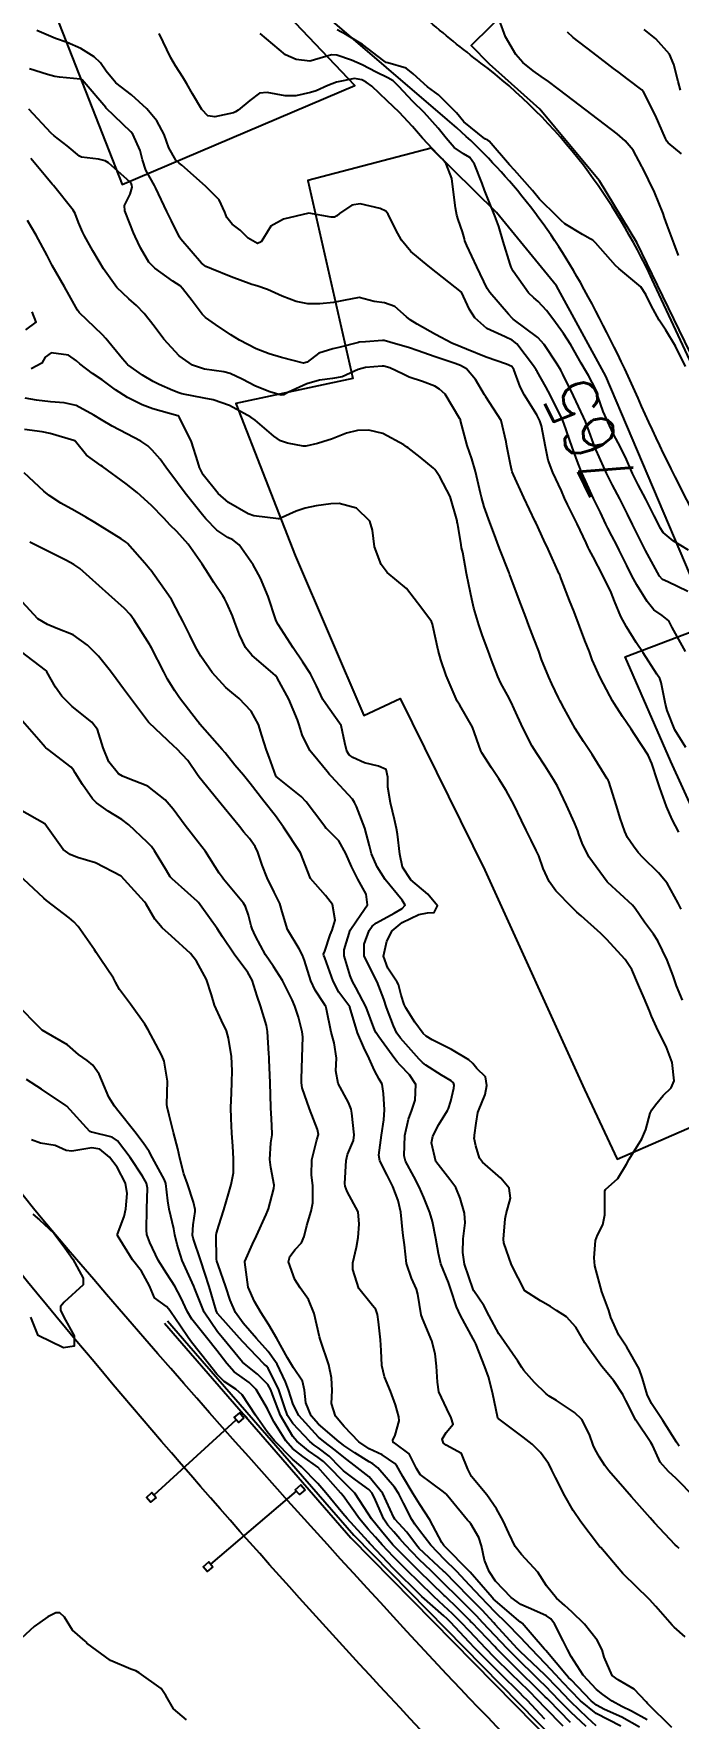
# Model space of a CAD drawing. Header units: metres. Extents: x 318500 to 325275, y 7408834 to 7428799.
# Drawn here: x 320041.3 to 320091.6, y 7410912.3 to 7411044.1 of the extents above; entities that cross this region are included whole.
import ezdxf
from ezdxf.enums import TextEntityAlignment as Align

# ---------------------------------------------------------------- set-up
doc = ezdxf.new("R2010")
doc.units = ezdxf.units.M
doc.header["$MEASUREMENT"] = 0
for name, color, linetype in [('Canaleta de Drenagem', 151, 'Continuous'), ('Cotas', 45, 'Continuous'), ('Curvas de Nivel 1m', 11, 'Continuous'), ('Curvas de Nivel 5m', 15, 'Continuous'), ('Edificações', 30, 'Continuous'), ('Linha Férrea', 20, 'Continuous'), ('Pórticos', 45, 'Continuous'), ('Vias Primárias', 230, 'Continuous')]:
    doc.layers.add(name, color=color, linetype=linetype)
doc.styles.add('Style-STANDARD', font='STANDARD.shx')

msp = doc.modelspace()

# ---------------------------------------------------------------- linework, layer by layer
at = {"layer": 'Canaleta de Drenagem'}
for points in [[(320051.47, 7410943.23), (320053.17, 7410941.29), (320066.05, 7410926.46), (320080.41, 7410911.83), (320090.7, 7410901.69), (320109.07, 7410883.1), (320132.55, 7410859.15), (320142.21, 7410849.75, 0.059614), (320145.67, 7410847.11, -0.096877), (320147.92, 7410845.11), (320151.58, 7410841.14), (320162.32, 7410829.13), (320165.49, 7410825.81, 0.130609), (320166.72, 7410825.05, -0.093398), (320172.77, 7410821.93), (320174.04, 7410820.96), (320182.06, 7410815.14), (320187.49, 7410809.56), (320195.08, 7410801.38), (320198.4, 7410797.59, 0.385824), (320200.53, 7410797.34), (320216.39, 7410810.51)], [(320051.7, 7410943.42), (320053.39, 7410941.49), (320066.27, 7410926.66), (320080.62, 7410912.05), (320090.91, 7410901.91), (320109.28, 7410883.31), (320132.76, 7410859.36), (320142.42, 7410849.97, 0.059614), (320145.82, 7410847.36, -0.096433), (320148.15, 7410845.3), (320151.8, 7410841.34), (320162.54, 7410829.33), (320165.7, 7410826.01, 0.130609), (320166.81, 7410825.34, -0.093382), (320172.95, 7410822.17), (320174.22, 7410821.2), (320182.26, 7410815.36), (320187.71, 7410809.77), (320195.3, 7410801.58), (320198.63, 7410797.78, 0.383565), (320200.34, 7410797.58), (320216.2, 7410810.74)]]:
    msp.add_lwpolyline(points, format="xyb", dxfattribs=at)
at = {"layer": 'Curvas de Nivel 1m', "flags": 128}
for points, elevation in [([(320091.65, 7411026.72), (320091.31, 7411027.64), (320091.16, 7411028.05), (320090.76, 7411029.1), (320090.56, 7411029.65), (320090.44, 7411029.99), (320089.77, 7411031.66), (320088.83, 7411033.6), (320088.8, 7411033.64), (320088.79, 7411033.67), (320088.11, 7411034.95), (320087.49, 7411035.69), (320086.86, 7411036.22), (320084.88, 7411037.73), (320082.9, 7411039.26), (320082.24, 7411039.76), (320081.48, 7411040.33), (320080.92, 7411040.72), (320080.29, 7411041.15), (320079.49, 7411041.8), (320078.94, 7411042.44), (320078.13, 7411043.82), (320077.64, 7411045.16)], 768), ([(320092.19, 7410995.75), (320091.14, 7410997.63), (320090.88, 7410998.16), (320090.36, 7410998.57), (320089.73, 7410999.01), (320089.21, 7410999.66), (320088.39, 7411000.97), (320088.01, 7411001.68), (320087.61, 7411002.49), (320087.01, 7411003.69), (320086.82, 7411004.08), (320086.44, 7411004.79), (320086.13, 7411005.39), (320085.98, 7411005.71), (320085.55, 7411006.63), (320085.01, 7411007.72), (320084.5, 7411008.8), (320084.09, 7411009.73), (320083.8, 7411010.45), (320083.33, 7411011.74), (320082.69, 7411013.61), (320082.64, 7411013.75), (320082.56, 7411013.93), (320081.65, 7411015.76), (320081.29, 7411016.46), (320080.61, 7411017.65), (320080.56, 7411017.73), (320080.53, 7411017.78), (320080.31, 7411018.09), (320079, 7411019.8), (320078.64, 7411020.1), (320078.1, 7411020.36), (320076.66, 7411021.02), (320075.73, 7411021.84), (320075.32, 7411022.5), (320074.69, 7411023.86), (320072.71, 7411025.42), (320072.08, 7411025.9), (320070.74, 7411027.04), (320070.01, 7411027.92), (320069.55, 7411028.72), (320068.96, 7411029.94), (320068.77, 7411030.19), (320068.33, 7411030.39), (320066.78, 7411030.77), (320066.12, 7411030.64), (320065.16, 7411029.99), (320064.94, 7411029.81), (320064.77, 7411029.72), (320064.49, 7411029.72), (320062.77, 7411030.02), (320060.77, 7411029.56), (320059.8, 7411029.02), (320059.21, 7411028.07), (320059.02, 7411027.79), (320058.74, 7411027.66), (320058.01, 7411028.08), (320057.38, 7411028.71), (320056.76, 7411029.16), (320056.35, 7411029.69), (320056.18, 7411030.11), (320055.74, 7411031.07), (320054.8, 7411032.02), (320054.67, 7411032.13), (320052.82, 7411033.77), (320052.62, 7411033.94), (320052.37, 7411034.16), (320051.81, 7411035.13), (320051.44, 7411036.17), (320050.87, 7411037.24), (320050.1, 7411038.19), (320048.9, 7411039.28), (320047.67, 7411040.22), (320046.92, 7411041.12), (320046.47, 7411041.78), (320045.98, 7411042.24), (320044.94, 7411042.89), (320043.86, 7411043.36), (320042.95, 7411043.69), (320041.51, 7411044.3)], 764), ([(320092.43, 7411003.67), (320091.22, 7411004.42), (320090.44, 7411005.07), (320090.22, 7411005.42), (320090.1, 7411005.65), (320089.75, 7411006.37), (320089.1, 7411007.66), (320088.5, 7411008.79), (320088.06, 7411009.68), (320087.59, 7411010.76), (320087.13, 7411011.69), (320086.55, 7411012.79), (320086.13, 7411013.71), (320085.77, 7411014.51), (320085.34, 7411015.72), (320085.15, 7411016.28), (320084.61, 7411017.34), (320084.38, 7411017.73), (320084.05, 7411018.31), (320083.22, 7411019.74), (320082.65, 7411020.61), (320081.82, 7411021.76), (320081.33, 7411022.42), (320080.68, 7411023.12), (320080.33, 7411023.42), (320079.93, 7411023.79), (320078.72, 7411025.48), (320078.57, 7411025.81), (320078.5, 7411026.04), (320077.95, 7411027.82), (320077.6, 7411028.98), (320077.3, 7411029.82), (320076.79, 7411031.04), (320076.49, 7411031.83), (320076.3, 7411032.34), (320075.71, 7411033.85), (320075.35, 7411034.37), (320074.84, 7411034.66), (320074.12, 7411035.15), (320073.49, 7411035.88), (320072.86, 7411036.68), (320071.77, 7411037.9), (320070.89, 7411038.76), (320069.78, 7411039.93), (320069.36, 7411040.38), (320068.92, 7411040.62), (320068.02, 7411041.05), (320066.93, 7411041.62), (320066.08, 7411041.98), (320064.94, 7411042.38), (320064.52, 7411042.41), (320063.19, 7411042.02), (320062.93, 7411041.93), (320062.83, 7411041.92), (320061.78, 7411042.04), (320060.94, 7411042.4), (320058.96, 7411044.07)], 766), ([(320092.19, 7411018.05), (320091.41, 7411019.64), (320090.66, 7411020.89), (320090.13, 7411021.66), (320089.52, 7411022.82), (320089.1, 7411023.67), (320088.7, 7411024.27), (320086.99, 7411025.7), (320086.72, 7411025.93), (320085.16, 7411027.72), (320084.94, 7411027.91), (320084.75, 7411028.03), (320084.14, 7411028.35), (320082.76, 7411029.2), (320082.47, 7411029.46), (320082.16, 7411029.76), (320080.79, 7411031.11), (320080.23, 7411031.79), (320078.82, 7411033.38), (320078.43, 7411033.81), (320076.85, 7411035.67), (320076.75, 7411035.73), (320076.52, 7411035.84), (320074.87, 7411037.18), (320074.29, 7411037.87), (320072.9, 7411039.28), (320072.02, 7411039.9), (320070.92, 7411040.92), (320070.37, 7411041.36), (320068.93, 7411041.78), (320068.81, 7411041.82), (320068.62, 7411041.94), (320066.95, 7411043.21), (320065.7, 7411043.98), (320064.97, 7411044.37)], 767), ([(320091.87, 7411034.67), (320090.85, 7411035.52), (320090.74, 7411035.65), (320090.63, 7411035.87), (320089.85, 7411037.66), (320088.91, 7411039.51), (320088.77, 7411039.67), (320087.7, 7411040.47), (320086.92, 7411041.07), (320086.57, 7411041.34), (320086.09, 7411041.71), (320084.94, 7411042.59), (320083.42, 7411043.75), (320082.97, 7411044.18)], 769), ([(320092.22, 7410988.26), (320091.37, 7410989.63), (320090.75, 7410991.15), (320090.63, 7410991.64), (320090.29, 7410993.32), (320090.22, 7410993.57), (320090.18, 7410993.64), (320089.95, 7410993.99), (320088.89, 7410995.66), (320088.33, 7410996.46), (320087.58, 7410997.68), (320087.15, 7410998.48), (320086.65, 7410999.7), (320086.38, 7411000.36), (320085.73, 7411001.71), (320084.99, 7411003.15), (320084.67, 7411003.73), (320084.59, 7411003.89), (320084.44, 7411004.25), (320083.73, 7411005.74), (320082.98, 7411007.24), (320082.73, 7411007.75), (320082.49, 7411008.31), (320081.83, 7411009.76), (320081.47, 7411010.71), (320081.24, 7411011.77), (320080.94, 7411013.39), (320080.82, 7411013.78), (320080.57, 7411014.26), (320079.6, 7411015.79), (320079.26, 7411016.46), (320078.78, 7411017.81), (320078.61, 7411018.03), (320078.21, 7411018.22), (320076.62, 7411018.77), (320075.08, 7411019.4), (320074.64, 7411019.58), (320073.93, 7411019.87), (320072.65, 7411020.54), (320071.22, 7411021.35), (320070.67, 7411021.69), (320070.38, 7411021.91), (320069.48, 7411022.73), (320068.68, 7411023.02), (320067.86, 7411023.13), (320066.68, 7411023.43), (320065.46, 7411023.21), (320064.68, 7411023.03), (320063.62, 7411022.94), (320062.68, 7411022.95), (320061.78, 7411023.13), (320060.68, 7411023.55), (320059.54, 7411024.06), (320058.69, 7411024.35), (320058.31, 7411024.46), (320056.7, 7411025.06), (320055.15, 7411025.68), (320054.72, 7411025.87), (320054.38, 7411026.13), (320052.75, 7411028), (320052.64, 7411028.15), (320052.03, 7411029.42), (320051.67, 7411030.17), (320050.8, 7411031.98), (320050.69, 7411032.18), (320050.03, 7411033.4), (320049.76, 7411034.2), (320049.57, 7411034.94), (320048.99, 7411036.21), (320048.85, 7411036.38), (320046.93, 7411038.23), (320046.88, 7411038.29), (320045.21, 7411040.26), (320045.07, 7411040.42), (320044.91, 7411040.5), (320043.28, 7411040.65), (320042.91, 7411040.71), (320042.33, 7411040.88), (320040.92, 7411041.31)], 763), ([(320091.68, 7410981.62), (320091.16, 7410982.61), (320090.71, 7410983.63), (320090.18, 7410985.09), (320090, 7410985.64), (320089.56, 7410987.01), (320089.27, 7410987.65), (320088.23, 7410989.25), (320087.94, 7410989.67), (320087.27, 7410990.67), (320086.62, 7410991.69), (320086.49, 7410991.91), (320086.28, 7410992.28), (320085.52, 7410993.71), (320084.91, 7410995.11), (320084.68, 7410995.72), (320084.33, 7410996.62), (320083.91, 7410997.73), (320083.48, 7410998.85), (320083.13, 7410999.74), (320082.4, 7411001.65), (320082.36, 7411001.75), (320082.33, 7411001.82), (320081.45, 7411003.76), (320081.12, 7411004.45), (320080.51, 7411005.78), (320080.45, 7411005.91), (320079.55, 7411007.79), (320078.75, 7411009.56), (320078.65, 7411009.81), (320078.62, 7411009.92), (320078.52, 7411010.38), (320078.23, 7411011.81), (320078.18, 7411012.16), (320077.78, 7411013.82), (320076.59, 7411015.67), (320076.48, 7411015.83), (320075.78, 7411017.02), (320075.07, 7411017.85), (320074.61, 7411018.13), (320074.2, 7411018.28), (320072.62, 7411018.8), (320071.23, 7411019.3), (320070.63, 7411019.49), (320069.08, 7411019.93), (320068.64, 7411020.06), (320068.51, 7411020.07), (320067.18, 7411019.96), (320066.68, 7411019.93), (320066.64, 7411019.92), (320065.1, 7411019.52), (320064.63, 7411019.42), (320063.54, 7411019.09), (320062.62, 7411018.39), (320062.34, 7411018.3), (320060.62, 7411018.75), (320059.66, 7411019.02), (320058.63, 7411019.43), (320057.34, 7411020.09), (320056.65, 7411020.51), (320055.47, 7411021.31), (320054.67, 7411021.88), (320054.42, 7411022.13), (320053.65, 7411023.17), (320052.89, 7411024.15), (320052.69, 7411024.34), (320052.13, 7411024.72), (320050.71, 7411025.72), (320050.26, 7411026.19), (320049.61, 7411027.33), (320049.18, 7411028.2), (320049.05, 7411028.5), (320048.76, 7411029.21), (320048.38, 7411030.21), (320048.36, 7411030.63), (320048.79, 7411031.51), (320048.96, 7411032.05), (320048.93, 7411032.21), (320048.89, 7411032.3), (320048.8, 7411032.45), (320047.09, 7411033.96), (320046.83, 7411034.12), (320046.33, 7411034.24), (320044.98, 7411034.41), (320044.83, 7411034.49), (320043.86, 7411035.29), (320042.85, 7411036.08), (320042.63, 7411036.29), (320040.88, 7411038.16)], 762), ([(320091.85, 7410975.62), (320091.61, 7410976.08), (320090.77, 7410977.63), (320090.09, 7410978.46), (320088.85, 7410979.66), (320088.49, 7410980.04), (320088.12, 7410980.54), (320087.67, 7410981.22), (320087.45, 7410981.68), (320087.1, 7410982.73), (320086.79, 7410983.69), (320086.19, 7410985.58), (320086.14, 7410985.7), (320086.08, 7410985.81), (320084.91, 7410987.71), (320084.22, 7410988.72), (320083.57, 7410989.73), (320082.72, 7410991.29), (320082.48, 7410991.75), (320082.41, 7410991.88), (320082.27, 7410992.14), (320081.76, 7410993.23), (320081.51, 7410993.76), (320080.95, 7410995.13), (320080.72, 7410995.77), (320080.33, 7410996.78), (320079.96, 7410997.78), (320079.71, 7410998.43), (320079.19, 7410999.79), (320078.46, 7411001.74), (320078.44, 7411001.81), (320078.4, 7411001.91), (320077.67, 7411003.82), (320077.18, 7411005.09), (320076.89, 7411005.83), (320076.47, 7411007.07), (320076.26, 7411007.83), (320076.18, 7411008.14), (320075.78, 7411009.84), (320075.5, 7411010.83), (320075.13, 7411011.85), (320074.61, 7411013.81), (320074.6, 7411013.86), (320074.56, 7411013.95), (320073.41, 7411015.88), (320072.98, 7411016.27), (320072.6, 7411016.49), (320071.64, 7411016.86), (320070.6, 7411017.2), (320070.12, 7411017.43), (320069.08, 7411017.93), (320068.61, 7411018.06), (320068.48, 7411018.07), (320067.19, 7411017.96), (320066.61, 7411017.81), (320065.35, 7411017.24), (320064.6, 7411017.1), (320063.58, 7411016.98), (320062.6, 7411016.69), (320061.17, 7411016.04), (320060.81, 7411015.83), (320060.59, 7411015.8), (320059.7, 7411016.06), (320058.59, 7411016.5), (320057.55, 7411017.04), (320056.6, 7411017.49), (320056.11, 7411017.61), (320054.61, 7411017.83), (320053.66, 7411018.14), (320052.62, 7411018.86), (320051.42, 7411020.17), (320050.66, 7411021.19), (320049.89, 7411022.19), (320049.28, 7411022.81), (320048.68, 7411023.32), (320047.76, 7411024.22), (320046.71, 7411025.67), (320046.38, 7411026.24), (320045.89, 7411027.09), (320045.22, 7411028.25), (320045.06, 7411028.57), (320044.76, 7411029.31), (320044.49, 7411029.99), (320044.34, 7411030.27), (320042.8, 7411032.19), (320042.71, 7411032.29), (320042.2, 7411032.9), (320041.02, 7411034.31)], 761), ([(320040.65, 7411020.91), (320041.46, 7411021.5), (320041.14, 7411022.31)], 759), ([(320091.71, 7410933.62), (320091.49, 7410933.94), (320090.42, 7410935.63), (320089.54, 7410936.97), (320089.21, 7410937.65), (320088.83, 7410938.92), (320088.56, 7410939.66), (320087.6, 7410941.37), (320087.39, 7410941.67), (320086.99, 7410942.3), (320086.36, 7410943.69), (320086.19, 7410944.24), (320085.65, 7410945.7), (320085.11, 7410947.71), (320085.05, 7410948.35), (320085.16, 7410949.71), (320085.31, 7410950.11), (320085.72, 7410950.94), (320085.88, 7410951.7), (320085.88, 7410953.57), (320085.94, 7410953.7), (320086.91, 7410954.55), (320087.58, 7410955.67), (320087.79, 7410956.06), (320088.78, 7410957.66), (320089.09, 7410958.38), (320089.44, 7410959.65), (320089.57, 7410959.92), (320089.85, 7410960.31), (320090.45, 7410961.05), (320091.06, 7410961.63), (320091.32, 7410962.18), (320091.16, 7410963.63), (320090.67, 7410964.87), (320090.29, 7410965.64), (320089.93, 7410966.37), (320089.53, 7410967.23), (320089.37, 7410967.65), (320088.96, 7410968.65), (320088.52, 7410969.66), (320087.99, 7410970.88), (320087.48, 7410971.68), (320086.02, 7410973.27), (320085.58, 7410973.7), (320084.04, 7410975.1), (320083.7, 7410975.38), (320083.34, 7410975.73), (320082.07, 7410977.05), (320081.55, 7410977.76), (320081.08, 7410978.78), (320080.72, 7410979.77), (320080.53, 7410980.19), (320080.12, 7410981.01), (320079.73, 7410981.78), (320079.38, 7410982.55), (320078.78, 7410983.79), (320078.18, 7410984.89), (320077.61, 7410985.81), (320077.04, 7410986.66), (320076.28, 7410987.83), (320076.21, 7410987.98), (320075.55, 7410989.84), (320074.55, 7410991.57), (320074.36, 7410991.86), (320074.33, 7410991.92), (320074.27, 7410992.05), (320073.48, 7410993.87), (320073.07, 7410995.11), (320072.87, 7410995.87), (320072.45, 7410997.77), (320072.43, 7410997.88), (320072.35, 7410998.11), (320071.58, 7410999.11), (320071, 7410999.9), (320070.38, 7411000.69), (320068.89, 7411001.93), (320068.41, 7411002.57), (320067.9, 7411003.95), (320067.74, 7411005.25), (320067.52, 7411005.95), (320066.47, 7411006.97), (320065.12, 7411007.33), (320064.47, 7411007.31), (320063.33, 7411007.14), (320062.46, 7411006.95), (320061.76, 7411006.73), (320060.45, 7411006.14), (320060.38, 7411006.12), (320058.45, 7411006.37), (320058.02, 7411006.52), (320056.47, 7411007.41), (320055.66, 7411008.11), (320054.5, 7411009.57), (320054.21, 7411010.13), (320054.07, 7411010.58), (320053.59, 7411012.14), (320052.65, 7411014.06), (320052.59, 7411014.15), (320052.56, 7411014.17), (320052.53, 7411014.18), (320050.57, 7411014.72), (320049.73, 7411015.04), (320048.58, 7411015.61), (320047.66, 7411016.22), (320046.6, 7411016.99), (320045.85, 7411017.49), (320044.87, 7411018.26), (320044.61, 7411018.48), (320043.97, 7411018.92), (320042.62, 7411019.11), (320042.14, 7411018.77), (320041.88, 7411018.3), (320041.06, 7411017.85)], 759), ([(320092.91, 7410929.6), (320091.46, 7410931.09), (320090.87, 7410931.63), (320090.22, 7410932.38), (320089.64, 7410933.64), (320089.49, 7410933.92), (320088.31, 7410935.66), (320087.54, 7410937.18), (320087.3, 7410937.67), (320086.6, 7410938.72), (320085.79, 7410939.7), (320085.57, 7410939.95), (320084.33, 7410941.71), (320083.62, 7410942.93), (320082.89, 7410943.73), (320082.12, 7410944.23), (320081.64, 7410944.53), (320080.87, 7410944.99), (320079.65, 7410945.78), (320078.6, 7410947.79), (320078, 7410949.51), (320077.97, 7410949.8), (320078.11, 7410951.41), (320078.18, 7410951.8), (320078.52, 7410953.02), (320078.41, 7410953.79), (320077.77, 7410954.57), (320076.32, 7410955.82), (320076.1, 7410956.13), (320075.8, 7410957.11), (320075.69, 7410957.71), (320075.7, 7410957.83), (320075.71, 7410957.93), (320075.83, 7410958.88), (320075.96, 7410959.71), (320076.01, 7410959.83), (320076.55, 7410961.13), (320076.68, 7410961.82), (320076.56, 7410962.51), (320075.88, 7410963.16), (320075.58, 7410963.53), (320075.26, 7410963.84), (320073.9, 7410964.63), (320072.39, 7410965.4), (320071.92, 7410965.67), (320071.7, 7410965.88), (320071.05, 7410966.77), (320070.34, 7410967.9), (320070.21, 7410968.16), (320069.96, 7410968.89), (320069.76, 7410969.71), (320069.67, 7410969.91), (320068.92, 7410970.99), (320068.58, 7410971.93), (320068.84, 7410973.11), (320069.27, 7410973.92), (320070.04, 7410974.57), (320071.35, 7410975.2), (320072.04, 7410975.32), (320072.56, 7410975.36), (320072.82, 7410975.87), (320072.06, 7410976.78), (320070.72, 7410977.9), (320070.09, 7410978.9), (320069.88, 7410979.91), (320069.69, 7410981.48), (320069.62, 7410981.92), (320069.45, 7410982.61), (320069.14, 7410983.93), (320068.94, 7410985.16), (320068.94, 7410985.93), (320068.79, 7410986.52), (320068.2, 7410986.8), (320067.1, 7410987.05), (320066.2, 7410987.46), (320065.92, 7410987.68), (320065.73, 7410987.97), (320065.57, 7410988.62), (320065.28, 7410989.97), (320064.26, 7410991.4), (320063.86, 7410992), (320063.35, 7410993.08), (320062.88, 7410994.01), (320062.3, 7410994.92), (320061.54, 7410996.03), (320060.35, 7410997.86), (320060.25, 7410998.05), (320060.18, 7410998.22), (320059.58, 7411000.06), (320058.97, 7411001.49), (320058.68, 7411002.07), (320058.41, 7411002.53), (320057.31, 7411004.09), (320056.83, 7411004.49), (320056.44, 7411004.67), (320055.56, 7411005.23), (320054.71, 7411006.13), (320054.45, 7411006.43), (320053.08, 7411008.14), (320052.49, 7411008.94), (320051.58, 7411010.16), (320051.13, 7411010.79), (320050.52, 7411011.51), (320050.17, 7411011.83), (320049.62, 7411012.19), (320048.54, 7411012.77), (320047.39, 7411013.38), (320046.55, 7411013.86), (320045.96, 7411014.24), (320044.57, 7411015), (320043.64, 7411015.21), (320042.57, 7411015.28), (320041.48, 7411015.4), (320040.58, 7411015.56)], 758), ([(320091.7, 7410925.62), (320091.54, 7410925.77), (320091.39, 7410925.91), (320089.77, 7410927.64), (320089.42, 7410928.02), (320087.97, 7410929.66), (320087.45, 7410930.25), (320086.21, 7410931.69), (320085.89, 7410932.11), (320085.48, 7410932.75), (320085.14, 7410933.35), (320084.98, 7410933.71), (320084.68, 7410934.53), (320084.08, 7410935.71), (320083.53, 7410936.25), (320082.1, 7410937.18), (320081.55, 7410937.54), (320081.27, 7410937.75), (320080.38, 7410938.59), (320079.57, 7410939.55), (320079.41, 7410939.78), (320079.08, 7410940.28), (320078.03, 7410941.8), (320077.61, 7410942.41), (320076.84, 7410943.81), (320076.44, 7410944.62), (320075.65, 7410945.77), (320075.63, 7410945.81), (320075.61, 7410945.83), (320075.6, 7410945.88), (320074.93, 7410947.84), (320074.78, 7410948.76), (320074.81, 7410949.84), (320074.98, 7410951.09), (320074.93, 7410951.84), (320074.58, 7410953.01), (320074.25, 7410953.85), (320073.77, 7410954.47), (320072.68, 7410955.87), (320072.34, 7410957.34), (320072.45, 7410957.87), (320072.92, 7410958.77), (320073.6, 7410959.86), (320073.68, 7410960.03), (320073.85, 7410960.61), (320074.1, 7410961.62), (320074.12, 7410961.86), (320074.05, 7410962.03), (320073.87, 7410962.18), (320073.13, 7410962.62), (320071.89, 7410963.42), (320071.63, 7410963.63), (320071.39, 7410963.89), (320069.91, 7410965.51), (320069.63, 7410965.91), (320069.37, 7410966.48), (320068.83, 7410967.93), (320068.61, 7410968.58), (320068.09, 7410969.94), (320067.97, 7410970.16), (320067.08, 7410971.95), (320067.08, 7410972.88), (320067.48, 7410973.95), (320067.7, 7410974.28), (320068.04, 7410974.53), (320069.42, 7410975.3), (320070.05, 7410975.66), (320070.28, 7410975.91), (320070.06, 7410976.32), (320068.71, 7410977.93), (320068.09, 7410978.93), (320067.66, 7410979.94), (320067.49, 7410980.57), (320067.14, 7410981.95), (320066.48, 7410983.63), (320066.33, 7410983.96), (320066.16, 7410984.22), (320064.52, 7410985.99), (320064.36, 7410986.15), (320064.19, 7410986.36), (320063.45, 7410987.25), (320062.83, 7410988.01), (320062.23, 7410989.24), (320061.99, 7410990.02), (320061.87, 7410990.4), (320061.2, 7410992.03), (320060.29, 7410993.7), (320060.14, 7410993.89), (320059.96, 7410994.04), (320058.31, 7410995.48), (320057.82, 7410996.08), (320057.35, 7410997.06), (320056.96, 7410998.09), (320056.8, 7410998.54), (320056.36, 7410999.54), (320056.17, 7410999.9), (320056.04, 7411000.1), (320055.34, 7411001.16), (320054.7, 7411002.13), (320054.41, 7411002.59), (320053.33, 7411004.14), (320052.44, 7411005.14), (320051.93, 7411005.64), (320051.43, 7411006.17), (320050.46, 7411007.17), (320049.34, 7411008.2), (320048.49, 7411008.86), (320046.63, 7411010.23), (320046.51, 7411010.3), (320045.38, 7411011.11), (320044.53, 7411012.17), (320044.49, 7411012.22), (320044.4, 7411012.26), (320042.54, 7411012.81), (320041.91, 7411012.93), (320040.54, 7411013.11)], 757), ([(320092.18, 7410918.72), (320091.31, 7410919.47), (320091.15, 7410919.62), (320089.88, 7410921.08), (320089.38, 7410921.64), (320089.33, 7410921.69), (320088.35, 7410922.66), (320087.36, 7410923.61), (320087.3, 7410923.67), (320086.86, 7410924.19), (320085.57, 7410925.7), (320085.48, 7410925.79), (320085.39, 7410925.89), (320084.02, 7410927.71), (320083.42, 7410928.6), (320082.76, 7410929.73), (320082.03, 7410931.17), (320081.75, 7410931.75), (320081.66, 7410931.93), (320081.48, 7410932.28), (320080.87, 7410933.14), (320080.21, 7410933.77), (320079.5, 7410934.32), (320077.52, 7410935.8), (320077.12, 7410937.81), (320076.79, 7410939.04), (320076.51, 7410939.82), (320075.8, 7410941.62), (320075.7, 7410941.83), (320075.6, 7410942.01), (320074.62, 7410943.85), (320074.3, 7410944.52), (320073.85, 7410945.86), (320073.66, 7410946.42), (320073.08, 7410947.87), (320072.88, 7410948.68), (320072.69, 7410949.87), (320072.41, 7410951.18), (320072.21, 7410951.88), (320071.75, 7410953.06), (320071.39, 7410953.89), (320070.95, 7410954.71), (320070.32, 7410955.9), (320070.22, 7410956.33), (320070.25, 7410957.9), (320070.55, 7410959.18), (320070.81, 7410959.9), (320071.07, 7410960.68), (320071.11, 7410961.89), (320070.62, 7410962.65), (320069.89, 7410963.41), (320069.65, 7410963.68), (320069.47, 7410963.92), (320068.23, 7410965.62), (320068.01, 7410965.94), (320067.92, 7410966.13), (320067.24, 7410967.95), (320066.43, 7410969.49), (320066.17, 7410969.96), (320065.98, 7410970.4), (320065.51, 7410971.97), (320065.53, 7410972.44), (320065.99, 7410973.96), (320066.03, 7410974.04), (320066.81, 7410975.19), (320067.33, 7410975.95), (320067.24, 7410976.77), (320066.58, 7410977.95), (320066.09, 7410978.95), (320065.64, 7410979.97), (320065.09, 7410980.95), (320064.13, 7410981.92), (320064.09, 7410981.95), (320064.06, 7410981.99), (320063.84, 7410982.29), (320062.56, 7410984.01), (320062.17, 7410984.41), (320060.33, 7410985.89), (320060.19, 7410986.02), (320060.17, 7410986.04), (320059.66, 7410987.5), (320059.45, 7410988.05), (320059.08, 7410989.2), (320058.82, 7410990.06), (320058.26, 7410991.09), (320057.32, 7410992.08), (320056.73, 7410992.54), (320056.28, 7410992.93), (320055.2, 7410994.11), (320054.31, 7410995.4), (320053.9, 7410996.13), (320053.45, 7410997.02), (320052.92, 7410998.14), (320052.71, 7410998.51), (320052.36, 7410999.18), (320052.02, 7410999.81), (320051.79, 7411000.16), (320050.4, 7411002.11), (320050.34, 7411002.18), (320049.93, 7411002.66), (320048.59, 7411004.21), (320048.51, 7411004.29), (320048.43, 7411004.34), (320048.08, 7411004.57), (320046.44, 7411005.58), (320046.04, 7411005.83), (320045.32, 7411006.25), (320044.46, 7411006.75), (320043.38, 7411007.36), (320042.47, 7411007.94), (320042.06, 7411008.29), (320040.5, 7411009.73)], 756), ([(320089.21, 7410912.23), (320087.97, 7410912.91), (320087.22, 7410913.27), (320086.47, 7410913.68), (320085.74, 7410914.2), (320085.24, 7410914.59), (320084.2, 7410915.71), (320083.27, 7410917.19), (320082.97, 7410917.72), (320082.63, 7410918.39), (320081.96, 7410919.74), (320081.68, 7410920.11), (320081.32, 7410920.36), (320080.35, 7410920.8), (320079.32, 7410921.25), (320078.57, 7410921.79), (320077.35, 7410923.07), (320076.84, 7410923.81), (320076.49, 7410924.7), (320076.25, 7410925.82), (320076.05, 7410926.48), (320075.41, 7410927.55), (320075.28, 7410927.7), (320075.16, 7410927.83), (320073.86, 7410929.43), (320073.5, 7410929.86), (320073.44, 7410929.92), (320073.27, 7410930.04), (320071.46, 7410931.4), (320071.18, 7410931.88), (320070.61, 7410933.02), (320069.49, 7410933.86), (320069.45, 7410933.87), (320069.35, 7410933.91), (320069.32, 7410934.08), (320069.5, 7410934.49), (320069.82, 7410935.61), (320069.8, 7410935.91), (320069.53, 7410936.85), (320069.13, 7410937.92), (320068.68, 7410939.04), (320068.46, 7410939.93), (320068.4, 7410941.11), (320068.37, 7410941.93), (320068.21, 7410943.35), (320068.12, 7410943.93), (320068, 7410944.3), (320067.64, 7410944.74), (320066.66, 7410945.95), (320066.2, 7410947.43), (320066.2, 7410947.95), (320066.47, 7410949.18), (320066.61, 7410949.95), (320066.69, 7410950.98), (320066.6, 7410951.95), (320065.75, 7410953.54), (320065.59, 7410953.96), (320065.56, 7410954.16), (320065.68, 7410955.96), (320065.79, 7410956.42), (320066.25, 7410957.52), (320066.3, 7410957.96), (320066.12, 7410959.67), (320066.07, 7410959.96), (320065.85, 7410960.5), (320065.05, 7410961.97), (320064.88, 7410962.98), (320064.92, 7410963.97), (320064.73, 7410965.15), (320064.5, 7410965.98), (320064.14, 7410967.79), (320064.08, 7410967.99), (320064.04, 7410968.08), (320063.95, 7410968.2), (320063.24, 7410969.27), (320062.91, 7410970.01), (320062.41, 7410971.6), (320062.26, 7410972.02), (320062.01, 7410972.5), (320061.1, 7410974.03), (320060.68, 7410975.4), (320060.5, 7410976.04), (320060.06, 7410976.94), (320059.49, 7410978.05), (320059.11, 7410979.04), (320058.77, 7410980.06), (320058.56, 7410980.51), (320058.12, 7410981.13), (320057.69, 7410981.64), (320057.33, 7410982.08), (320056.15, 7410983.54), (320055.68, 7410984.1), (320054.19, 7410985.92), (320054.05, 7410986.12), (320053.29, 7410987.22), (320052.43, 7410988.15), (320052.21, 7410988.35), (320050.28, 7410990.18), (320050.24, 7410990.23), (320048.75, 7410992.2), (320048.28, 7410992.84), (320047.7, 7410993.63), (320047.27, 7410994.22), (320046.31, 7410995.39), (320045.46, 7410996.24), (320044.33, 7410997.06), (320043.02, 7410997.59), (320042.34, 7410997.86), (320041.59, 7410998.3), (320040.36, 7410999.65)], 754), ([(320088.6, 7410911.65), (320087.21, 7410912.44), (320085.87, 7410913.04), (320085.23, 7410913.37), (320084.82, 7410913.7), (320083.25, 7410915.34), (320083.06, 7410915.54), (320082.89, 7410915.73), (320081.28, 7410917.64), (320081.18, 7410917.75), (320080.21, 7410918.86), (320079.43, 7410919.78), (320079.36, 7410919.83), (320079.31, 7410919.86), (320078.98, 7410920.11), (320077.33, 7410921.55), (320077.2, 7410921.67), (320077.08, 7410921.8), (320075.36, 7410923.78), (320075.31, 7410923.83), (320073.39, 7410925.78), (320073.31, 7410925.86), (320073.16, 7410926.1), (320072.22, 7410927.87), (320071.43, 7410929.07), (320070.91, 7410929.89), (320070.11, 7410931.25), (320069.75, 7410931.91), (320069.64, 7410932.08), (320069.47, 7410932.26), (320068.5, 7410932.94), (320067.48, 7410933.41), (320066.67, 7410933.95), (320065.51, 7410935.17), (320064.84, 7410935.97), (320064.54, 7410936.97), (320064.57, 7410937.97), (320064.54, 7410938.96), (320064.32, 7410939.98), (320063.67, 7410941.92), (320063.65, 7410941.99), (320063.6, 7410942.16), (320063.18, 7410944), (320062.73, 7410945.09), (320062.08, 7410946.01), (320061.66, 7410946.66), (320061.18, 7410948.03), (320061.27, 7410948.44), (320061.69, 7410949), (320062.19, 7410949.53), (320062.4, 7410950.01), (320062.59, 7410950.87), (320062.93, 7410952), (320063.08, 7410952.66), (320063.07, 7410954), (320062.97, 7410954.8), (320062.98, 7410956), (320063.38, 7410957.57), (320063.5, 7410957.99), (320063.43, 7410958.38), (320062.8, 7410960.01), (320062.24, 7410961.64), (320062.18, 7410962.02), (320062.18, 7410962.33), (320062.23, 7410964.01), (320062.29, 7410965.64), (320062.24, 7410966.02), (320061.94, 7410967.16), (320061.67, 7410968.02), (320061.46, 7410968.52), (320060.69, 7410970.03), (320059.99, 7410971.13), (320059.38, 7410972.05), (320058.59, 7410973.49), (320058.33, 7410974.07), (320058.26, 7410974.3), (320058.04, 7410975.13), (320057.8, 7410975.82), (320057.65, 7410976.08), (320056.08, 7410977.96), (320055.98, 7410978.1), (320055.76, 7410978.43), (320054.67, 7410980.11), (320054.12, 7410980.86), (320053.55, 7410981.56), (320053.09, 7410982.14), (320052.15, 7410983.42), (320051.54, 7410984.16), (320050.18, 7410985.23), (320048.5, 7410985.88), (320048.19, 7410986), (320047.88, 7410986.2), (320047.12, 7410987.14), (320046.69, 7410988.22), (320046.23, 7410989.65), (320045.8, 7410990.24), (320044.26, 7410991.45), (320043.45, 7410992.27), (320042.97, 7410992.97), (320042.29, 7410994.16), (320042.24, 7410994.24), (320042.17, 7410994.29), (320040.31, 7410995.72)], 753), ([(320087.15, 7410911.72), (320085.22, 7410912.73), (320084, 7410913.71), (320083.24, 7410914.49), (320082.64, 7410915.12), (320082.07, 7410915.74), (320081.26, 7410916.6), (320080.13, 7410917.77), (320079.29, 7410918.65), (320078.21, 7410919.79), (320077.32, 7410920.65), (320076.74, 7410921.23), (320076.19, 7410921.82), (320075.34, 7410922.74), (320074.29, 7410923.85), (320073.37, 7410924.76), (320072.29, 7410925.87), (320071.4, 7410927.04), (320071.05, 7410927.53), (320070.81, 7410927.89), (320070.16, 7410929.17), (320069.79, 7410929.9), (320069.45, 7410930.42), (320068.15, 7410931.93), (320067.77, 7410932.24), (320067.47, 7410932.41), (320066.34, 7410933.1), (320065.49, 7410933.68), (320065.33, 7410933.81), (320065.13, 7410933.97), (320063.51, 7410935.33), (320062.94, 7410936), (320062.53, 7410937.01), (320062.41, 7410938.01), (320062.25, 7410938.7), (320061.57, 7410939.74), (320061.39, 7410940.02), (320061.08, 7410940.52), (320060.25, 7410942.03), (320059.62, 7410943.11), (320059.04, 7410944.05), (320058.51, 7410944.93), (320058.01, 7410946.06), (320057.75, 7410948), (320057.76, 7410948.07), (320058.35, 7410949.41), (320058.66, 7410950.06), (320059.43, 7410951.74), (320059.55, 7410952.04), (320059.6, 7410952.18), (320059.74, 7410952.68), (320060.03, 7410953.76), (320060.04, 7410954.04), (320059.78, 7410955.4), (320059.72, 7410956.04), (320059.8, 7410957.34), (320059.89, 7410957.96), (320059.89, 7410958.04), (320059.83, 7410959.24), (320059.79, 7410960.04), (320059.78, 7410960.1), (320059.74, 7410962.04), (320059.67, 7410963.82), (320059.65, 7410964.04), (320059.64, 7410964.3), (320059.54, 7410966.05), (320059.46, 7410966.51), (320058.97, 7410968.05), (320058.71, 7410968.81), (320058.32, 7410970.06), (320057.98, 7410970.67), (320056.91, 7410972.09), (320056.02, 7410973.45), (320055.59, 7410974.1), (320054.39, 7410975.77), (320054.14, 7410976.12), (320054.05, 7410976.22), (320053.31, 7410976.88), (320052.08, 7410977.97), (320051.92, 7410978.15), (320051.63, 7410978.62), (320050.7, 7410980.17), (320050.45, 7410980.51), (320050.12, 7410980.86), (320048.7, 7410982.19), (320048.14, 7410982.62), (320047.08, 7410983.28), (320046.16, 7410983.91), (320045.84, 7410984.23), (320045.06, 7410985.36), (320044.49, 7410986.26), (320044.39, 7410986.45), (320044.19, 7410986.71), (320042.38, 7410988.1), (320042.21, 7410988.23), (320042.18, 7410988.25), (320042.15, 7410988.28), (320041.67, 7410988.84), (320040.38, 7410990.31)], 752), ([(320085.2, 7410911.76), (320084.54, 7410912.37), (320083.23, 7410913.64), (320083.15, 7410913.72), (320082.21, 7410914.71), (320081.25, 7410915.69), (320081.22, 7410915.72), (320081.19, 7410915.75), (320079.28, 7410917.58), (320079.07, 7410917.78), (320077.31, 7410919.69), (320077.21, 7410919.8), (320076.29, 7410920.79), (320075.33, 7410921.77), (320075.3, 7410921.8), (320075.26, 7410921.83), (320073.36, 7410923.79), (320073.29, 7410923.86), (320071.39, 7410925.62), (320071.16, 7410925.88), (320070.42, 7410926.91), (320069.49, 7410927.91), (320069.41, 7410928.04), (320068.53, 7410929.92), (320067.46, 7410931.23), (320066.54, 7410931.95), (320065.48, 7410932.75), (320064.82, 7410933.3), (320063.92, 7410933.98), (320063.5, 7410934.33), (320061.97, 7410936.01), (320061.53, 7410936.88), (320061.17, 7410938.02), (320060.93, 7410938.65), (320060.27, 7410940.03), (320059.58, 7410941.02), (320058.68, 7410942.05), (320057.62, 7410943.24), (320057.02, 7410944.08), (320056.61, 7410945.05), (320056.28, 7410946.09), (320055.68, 7410947.79), (320055.57, 7410948.1), (320055.54, 7410948.25), (320055.51, 7410950.1), (320055.54, 7410950.28), (320055.72, 7410950.88), (320056.11, 7410952.09), (320056.48, 7410953.36), (320056.69, 7410954.09), (320056.86, 7410954.99), (320056.88, 7410956.08), (320056.81, 7410957.09), (320056.74, 7410958.09), (320056.68, 7410959.24), (320056.66, 7410960.09), (320056.71, 7410961.23), (320056.75, 7410962.09), (320056.77, 7410962.98), (320056.72, 7410964.09), (320056.48, 7410965.52), (320056.31, 7410966.09), (320055.93, 7410966.9), (320055.38, 7410968.11), (320055.15, 7410968.92), (320054.77, 7410970.11), (320053.99, 7410971.55), (320053.5, 7410972.13), (320052.02, 7410973.51), (320051.3, 7410974.16), (320050.71, 7410974.84), (320050.05, 7410975.99), (320049.92, 7410976.18), (320048.08, 7410978.2), (320046.09, 7410979.22), (320044.69, 7410979.66), (320044.1, 7410979.88), (320043.56, 7410980.27), (320042.13, 7410982.28), (320040.15, 7410983.41)], 751), ([(320083.2, 7410912.01), (320081.51, 7410913.75), (320081.37, 7410913.89), (320081.23, 7410914.03), (320080.37, 7410914.89), (320079.45, 7410915.78), (320079.25, 7410915.98), (320077.43, 7410917.8), (320077.28, 7410917.95), (320075.49, 7410919.83), (320075.4, 7410919.92), (320075.31, 7410920.01), (320074.41, 7410920.94), (320073.43, 7410921.86), (320073.33, 7410921.95), (320071.36, 7410923.88), (320069.39, 7410925.82), (320069.31, 7410925.91), (320068.44, 7410926.97), (320067.66, 7410927.94), (320067.42, 7410928.31), (320066.34, 7410929.95), (320065.45, 7410930.85), (320064.34, 7410931.98), (320063.91, 7410932.42), (320063.48, 7410932.74), (320062.74, 7410933.26), (320061.82, 7410934.01), (320061.5, 7410934.39), (320060.53, 7410936.03), (320059.93, 7410937.65), (320059.8, 7410938.04), (320059.55, 7410938.45), (320058.75, 7410939.24), (320057.72, 7410940.07), (320057.57, 7410940.2), (320056, 7410942.09), (320055.61, 7410942.57), (320054.59, 7410944.11), (320053.84, 7410945.93), (320053.78, 7410946.12), (320053.65, 7410946.42), (320052.87, 7410948.13), (320052.46, 7410949.38), (320052.29, 7410950.14), (320052.2, 7410950.62), (320051.84, 7410952.15), (320051.74, 7410952.8), (320051.58, 7410954.15), (320051.47, 7410954.45), (320050.55, 7410956.17), (320050.29, 7410956.67), (320049.8, 7410957.35), (320049.15, 7410958.19), (320047.83, 7410959.86), (320047.57, 7410960.2), (320047.14, 7410960.92), (320046.57, 7410962.22), (320046.36, 7410962.7), (320045.88, 7410963.41), (320045.43, 7410963.78), (320044.76, 7410964.25), (320043.9, 7410965), (320042.23, 7410965.96), (320041.92, 7410966.16), (320041.8, 7410966.28), (320039.95, 7410968.16)], 749), ([(320082.64, 7410911.73), (320081.22, 7410913.17), (320080.65, 7410913.76), (320079.94, 7410914.48), (320079.24, 7410915.16), (320078.6, 7410915.79), (320077.27, 7410917.11), (320076.59, 7410917.81), (320075.3, 7410919.15), (320074.66, 7410919.84), (320073.99, 7410920.52), (320073.32, 7410921.15), (320072.53, 7410921.87), (320071.35, 7410923.01), (320070.45, 7410923.89), (320069.38, 7410924.96), (320068.48, 7410925.92), (320067.97, 7410926.51), (320067.4, 7410927.14), (320066.72, 7410927.95), (320065.44, 7410929.74), (320065.27, 7410929.96), (320063.47, 7410931.99), (320062.28, 7410932.81), (320061.48, 7410933.45), (320060.97, 7410934.03), (320060.04, 7410935.51), (320059.76, 7410936.04), (320059.53, 7410936.55), (320058.63, 7410938.05), (320058.1, 7410938.61), (320057.56, 7410938.99), (320056.92, 7410939.44), (320056.36, 7410940.09), (320055.58, 7410941.09), (320054.75, 7410942.11), (320053.62, 7410943.56), (320053.27, 7410944.13), (320052.75, 7410945.24), (320052.28, 7410946.14), (320051.66, 7410947.09), (320050.99, 7410948.16), (320050.32, 7410949.55), (320050.11, 7410950.17), (320050.06, 7410950.52), (320050.09, 7410952.17), (320050.14, 7410953.79), (320050.06, 7410954.18), (320049.77, 7410954.74), (320048.79, 7410956.19), (320047.8, 7410957.49), (320047.38, 7410957.78), (320045.81, 7410958.17), (320045.76, 7410958.18), (320045.63, 7410958.23), (320043.84, 7410960.2), (320043.77, 7410960.26), (320041.86, 7410961.54), (320040.69, 7410962.3)], 748), ([(320081.21, 7410912.29), (320079.81, 7410913.77), (320079.52, 7410914.06), (320079.24, 7410914.34), (320077.75, 7410915.8), (320077.26, 7410916.28), (320075.74, 7410917.82), (320075.29, 7410918.3), (320073.83, 7410919.85), (320073.57, 7410920.11), (320073.31, 7410920.35), (320071.6, 7410921.88), (320071.33, 7410922.13), (320069.53, 7410923.91), (320069.36, 7410924.08), (320067.6, 7410925.94), (320067.5, 7410926.05), (320067.39, 7410926.16), (320065.76, 7410927.96), (320065.42, 7410928.36), (320064.08, 7410929.98), (320063.45, 7410930.7), (320062.19, 7410932.01), (320061.79, 7410932.34), (320061.48, 7410932.6), (320060.07, 7410934.03), (320059.5, 7410934.74), (320058.59, 7410936.05), (320057.54, 7410937.64), (320057.06, 7410938.08), (320056.15, 7410938.69), (320055.56, 7410939.26), (320054.89, 7410940.11), (320053.59, 7410941.75), (320053.32, 7410942.12), (320052.74, 7410943.01), (320051.94, 7410944.15), (320051.82, 7410944.34), (320051.63, 7410944.55), (320050.69, 7410945.21), (320050.3, 7410946.17), (320049.67, 7410947.31), (320048.98, 7410948.19), (320047.81, 7410950.09), (320047.8, 7410950.2), (320048.32, 7410951.59), (320048.45, 7410952.19), (320048.55, 7410953.39), (320048.43, 7410954.19), (320047.78, 7410955.43), (320047.17, 7410956.21), (320046.42, 7410956.84), (320045.8, 7410956.95), (320044.24, 7410956.69), (320043.79, 7410956.74), (320042.94, 7410957.13), (320041.8, 7410957.31), (320041.09, 7410957.58)], 747), ([(320041.19, 7410951.75), (320041.72, 7410951.31), (320042.84, 7410950.27), (320043.69, 7410949.14), (320044.31, 7410948.25), (320045.13, 7410946.76), (320045.12, 7410946.24), (320043.64, 7410944.88), (320043.35, 7410944.54), (320043.34, 7410944.26), (320043.62, 7410943.72), (320044.41, 7410942.25), (320044.41, 7410941.43), (320043.59, 7410941.3), (320041.6, 7410942.28), (320041.04, 7410943.71)], 747), ([(320053.2, 7410912.23), (320052.17, 7410913.09), (320051.59, 7410914.14), (320051.23, 7410914.67), (320049.51, 7410915.91), (320049.25, 7410916.06), (320048.85, 7410916.18), (320047.26, 7410916.87), (320045.41, 7410918.23), (320045.35, 7410918.3), (320045.28, 7410918.38), (320044.29, 7410919.24), (320043.65, 7410920.25), (320043.3, 7410920.59), (320042.99, 7410920.58), (320042.36, 7410920.27), (320041.73, 7410919.84), (320041.29, 7410919.51), (320039.97, 7410918.3)], 746)]:
    msp.add_lwpolyline(points, dxfattribs=dict(at, elevation=elevation))
at = {"layer": 'Curvas de Nivel 5m', "flags": 128}
for points, elevation in [([(320092.38, 7411000.44), (320090.82, 7411001.21), (320090.4, 7411001.39), (320090.16, 7411001.64), (320089.84, 7411002.22), (320089.07, 7411003.66), (320088.85, 7411004.08), (320088.44, 7411004.91), (320088.19, 7411005.42), (320088.06, 7411005.68), (320087.66, 7411006.49), (320087.05, 7411007.69), (320086.5, 7411008.77), (320086.03, 7411009.71), (320085.54, 7411010.74), (320085.12, 7411011.72), (320084.55, 7411013.24), (320084.37, 7411013.73), (320084.23, 7411014.07), (320083.44, 7411015.74), (320082.61, 7411017.43), (320082.5, 7411017.64), (320082.44, 7411017.75), (320082.16, 7411018.22), (320081.15, 7411019.77), (320080.65, 7411020.3), (320078.73, 7411021.75), (320078.67, 7411021.79), (320078.64, 7411021.81), (320078.35, 7411022.14), (320076.9, 7411023.83), (320076.69, 7411024.15), (320075.88, 7411025.84), (320075.11, 7411027.49), (320074.96, 7411027.86), (320074.92, 7411028.02), (320074.76, 7411028.57), (320074.43, 7411029.53), (320074.33, 7411029.87), (320074.21, 7411030.44), (320074.03, 7411031.87), (320073.94, 7411032.75), (320073.5, 7411033.88), (320073.2, 7411034.25), (320072.84, 7411034.61), (320071.65, 7411035.9), (320070.86, 7411036.8), (320069.81, 7411037.93), (320068.89, 7411038.82), (320067.69, 7411039.96), (320067.23, 7411040.28), (320066.91, 7411040.44), (320066.33, 7411040.56), (320064.91, 7411040.26), (320064.25, 7411040), (320063.32, 7411039.59), (320062.9, 7411039.47), (320061.73, 7411039.21), (320060.9, 7411039.2), (320059.49, 7411039.47), (320058.9, 7411039.4), (320058.15, 7411038.83), (320057.23, 7411038.09), (320057.03, 7411037.94), (320056.88, 7411037.87), (320055.42, 7411037.57), (320054.87, 7411037.65), (320054.4, 7411038.13), (320053.67, 7411039.37), (320053.22, 7411040.15), (320052.91, 7411040.65), (320052.33, 7411041.56), (320051.97, 7411042.16), (320051.06, 7411044.08)], 765), ([(320091.81, 7411039.64), (320091.61, 7411040.33), (320091.29, 7411041.64), (320090.94, 7411042.47), (320089.88, 7411043.66), (320088.97, 7411044.39)], 770), ([(320091.96, 7410968.49), (320091.49, 7410969.62), (320091.22, 7410970.39), (320090.76, 7410971.63), (320090.02, 7410973.13), (320089.68, 7410973.65), (320088.98, 7410974.6), (320088.25, 7410975.67), (320088.05, 7410975.91), (320086.13, 7410977.7), (320086.08, 7410977.75), (320084.64, 7410979.71), (320084.12, 7410980.77), (320083.87, 7410981.47), (320083.77, 7410981.73), (320083.51, 7410982.36), (320082.9, 7410983.74), (320082.18, 7410985.22), (320081.88, 7410985.75), (320081.22, 7410986.78), (320080.57, 7410987.77), (320080.22, 7410988.36), (320079.48, 7410989.79), (320078.8, 7410991.26), (320078.56, 7410991.8), (320078.28, 7410992.34), (320077.77, 7410993.29), (320077.54, 7410993.81), (320077.04, 7410995.09), (320076.76, 7410995.82), (320076.34, 7410996.97), (320076.05, 7410997.83), (320075.66, 7410999.14), (320075.5, 7410999.84), (320075.27, 7411000.96), (320075.08, 7411001.85), (320074.78, 7411003.5), (320074.7, 7411003.86), (320074.66, 7411004.09), (320074.45, 7411005.38), (320074.37, 7411005.78), (320074.36, 7411005.86), (320074.34, 7411005.98), (320073.79, 7411007.87), (320072.99, 7411009.4), (320072.68, 7411009.89), (320072.61, 7411009.99), (320072.51, 7411010.09), (320071.47, 7411010.96), (320070.53, 7411011.68), (320070.39, 7411011.77), (320070.17, 7411011.92), (320068.54, 7411012.8), (320067.45, 7411013.05), (320066.55, 7411013.03), (320065.7, 7411012.83), (320064.54, 7411012.37), (320064.26, 7411012.27), (320063.44, 7411012.01), (320062.53, 7411011.82), (320062.32, 7411011.82), (320061.08, 7411012.04), (320060.53, 7411012.22), (320060.01, 7411012.58), (320058.56, 7411013.83), (320058.23, 7411014.07), (320056.57, 7411014.98), (320055.27, 7411015.43), (320054.58, 7411015.57), (320052.83, 7411015.91), (320052.59, 7411015.98), (320052.14, 7411016.16), (320051.05, 7411016.63), (320050.6, 7411016.86), (320049.77, 7411017.37), (320048.61, 7411018.16), (320048.56, 7411018.21), (320048.19, 7411018.64), (320046.9, 7411020.23), (320046.64, 7411020.51), (320044.82, 7411022.26), (320044.75, 7411022.34), (320044.67, 7411022.45), (320044.03, 7411023.61), (320043.65, 7411024.28), (320042.71, 7411025.93), (320042.52, 7411026.29), (320042.3, 7411026.72), (320041.45, 7411028.3), (320040.76, 7411029.45)], 760), ([(320091.12, 7410911.62), (320089.23, 7410913.51), (320089.11, 7410913.64), (320088.19, 7410914.61), (320087.25, 7410915.18), (320086.92, 7410915.35), (320086.46, 7410915.68), (320085.84, 7410917.12), (320085.68, 7410917.69), (320085.29, 7410918.45), (320084.31, 7410919.71), (320083.32, 7410920.67), (320082.76, 7410921.16), (320082.1, 7410921.74), (320081.34, 7410922.71), (320080.66, 7410923.76), (320079.38, 7410925.15), (320078.87, 7410925.79), (320078.38, 7410926.81), (320077.95, 7410927.79), (320077.42, 7410928.73), (320076.66, 7410929.81), (320075.46, 7410931.26), (320075.19, 7410931.83), (320074.69, 7410933.05), (320073.49, 7410933.71), (320073.28, 7410933.86), (320073.18, 7410934.18), (320073.5, 7410934.69), (320074.03, 7410935.33), (320073.89, 7410935.85), (320073.53, 7410936.53), (320072.92, 7410937.87), (320072.81, 7410938.62), (320072.74, 7410939.87), (320072.63, 7410940.83), (320072.36, 7410941.87), (320071.63, 7410943.6), (320071.53, 7410943.88), (320071.27, 7410945.51), (320071.17, 7410945.89), (320070.79, 7410946.77), (320070.4, 7410947.9), (320070.23, 7410949.37), (320070.15, 7410949.9), (320070.1, 7410950.29), (320069.95, 7410951.91), (320069.74, 7410952.83), (320069.33, 7410953.92), (320068.88, 7410954.82), (320068.3, 7410955.93), (320068.23, 7410956.37), (320068.44, 7410957.93), (320068.63, 7410959.13), (320068.68, 7410959.93), (320068.59, 7410961.2), (320068.48, 7410961.93), (320068.26, 7410962.32), (320067.88, 7410962.99), (320067.47, 7410963.94), (320067.06, 7410964.79), (320066.55, 7410965.95), (320065.97, 7410967.94), (320065.96, 7410967.96), (320065.95, 7410967.98), (320065.1, 7410969.12), (320064.65, 7410969.98), (320064, 7410971.8), (320063.93, 7410971.99), (320063.91, 7410972.08), (320064.01, 7410972.33), (320064.42, 7410973.59), (320064.57, 7410973.98), (320064.82, 7410974.76), (320064.61, 7410975.98), (320064.06, 7410976.67), (320062.89, 7410978.01), (320062.11, 7410980.02), (320060.77, 7410982.03), (320060.14, 7410982.9), (320059.25, 7410984.05), (320058.18, 7410985.43), (320057.65, 7410986.08), (320056.98, 7410986.87), (320056.21, 7410987.83), (320055.98, 7410988.1), (320054.24, 7410990.08), (320054.2, 7410990.12), (320054.05, 7410990.32), (320052.64, 7410992.14), (320052.49, 7410992.36), (320052.28, 7410992.68), (320051.72, 7410993.6), (320051.43, 7410994.16), (320050.47, 7410996.03), (320050.38, 7410996.18), (320050.32, 7410996.28), (320049.11, 7410998.2), (320048.8, 7410998.65), (320048.36, 7410999.13), (320047.12, 7411000.22), (320046.38, 7411000.9), (320044.85, 7411002.25), (320044.4, 7411002.56), (320043.78, 7411002.89), (320042.42, 7411003.58), (320040.95, 7411004.3)], 755), ([(320084.43, 7410911.71), (320083.22, 7410912.83), (320082.33, 7410913.73), (320081.79, 7410914.29), (320081.24, 7410914.86), (320080.79, 7410915.3), (320080.32, 7410915.76), (320079.27, 7410916.78), (320078.26, 7410917.79), (320077.3, 7410918.81), (320076.36, 7410919.81), (320075.85, 7410920.35), (320075.32, 7410920.9), (320074.85, 7410921.37), (320074.37, 7410921.84), (320073.34, 7410922.86), (320072.31, 7410923.87), (320071.37, 7410924.76), (320070.29, 7410925.9), (320069.88, 7410926.38), (320069.4, 7410926.93), (320068.94, 7410927.45), (320068.61, 7410927.92), (320067.96, 7410929.41), (320067.71, 7410929.94), (320067.44, 7410930.24), (320066.41, 7410930.99), (320065.47, 7410931.7), (320065.2, 7410931.96), (320064.34, 7410932.84), (320063.48, 7410933.48), (320063.18, 7410933.69), (320062.83, 7410934), (320061.51, 7410935.39), (320061.1, 7410936.02), (320060.86, 7410936.7), (320060.42, 7410938.03), (320059.57, 7410939.73), (320059.43, 7410939.9), (320059.27, 7410940.04), (320057.6, 7410941.79), (320057.34, 7410942.07), (320055.63, 7410944), (320055.56, 7410944.1), (320055.52, 7410944.22), (320054.97, 7410946.11), (320054.64, 7410947.14), (320054.31, 7410948.11), (320053.71, 7410949.89), (320053.67, 7410950.12), (320053.72, 7410950.93), (320053.87, 7410951.98), (320053.87, 7410952.12), (320053.74, 7410952.7), (320053.28, 7410954.13), (320052.98, 7410954.92), (320052.67, 7410956.14), (320052.53, 7410956.88), (320052.17, 7410958.14), (320051.83, 7410959.49), (320051.69, 7410960.15), (320051.67, 7410960.33), (320051.72, 7410962.15), (320051.45, 7410963.72), (320051.26, 7410964.16), (320050.79, 7410965.05), (320050.2, 7410966.18), (320049.93, 7410966.62), (320048.83, 7410968.19), (320047.96, 7410969.33), (320047.66, 7410969.9), (320047.49, 7410970.21), (320046.46, 7410971.75), (320046.14, 7410972.23), (320046, 7410972.44), (320044.72, 7410974.25), (320044.4, 7410974.62), (320044.04, 7410974.92), (320042.26, 7410976.28), (320042.05, 7410976.46), (320040.08, 7410978.31)], 750)]:
    msp.add_lwpolyline(points, dxfattribs=dict(at, elevation=elevation))
at = {"layer": 'Edificações'}
for points in [[(320021, 7411107.92), (320015.6, 7411105.88), (320019.75, 7411095.65), (320020.21, 7411094.74), (320019.13, 7411094.57), (320020.95, 7411087.46), (320028.51, 7411075.02), (320031.07, 7411069.45), (320031.29, 7411068.69), (320026.86, 7411066.42), (320033.28, 7411050.93), (320039.59, 7411054.16), (320048.18, 7411032.27), (320066.36, 7411040.02), (320058.64, 7411048.14), (320050.82, 7411055.51), (320045.38, 7411062.32), (320038.41, 7411074.04), (320032.58, 7411083.7), (320027.72, 7411093.13), (320024.12, 7411099.33)], [(320072.31, 7411035.11), (320062.69, 7411032.58), (320066.2, 7411017.09), (320057.04, 7411015.14), (320061.7, 7411003.26), (320067.06, 7410990.75), (320069.89, 7410992.07), (320076.52, 7410978.65), (320084.3, 7410961.52), (320086.84, 7410956.05), (320102.17, 7410962.74), (320091.05, 7410987.16), (320087.47, 7410995.35), (320094.21, 7410997.88), (320085.97, 7411017.29), (320082.1, 7411024.34), (320077.42, 7411030.07)]]:
    msp.add_lwpolyline(points, close=True, dxfattribs=at)
msp.add_lwpolyline([(320110.61, 7411045.61), (320116.25, 7411025.68), (320120.74, 7411008.88), (320125.82, 7410990.88), (320127.5, 7410984.32), (320129.66, 7410972.32), (320131.06, 7410964.7), (320130.74, 7410961.41), (320129.77, 7410955.74), (320128.31, 7410951.86), (320123.88, 7410951.26), (320122.01, 7410952.31), (320113.64, 7410972.13), (320108.17, 7410985.37), (320101.99, 7410999.14), (320095.97, 7411012.09), (320090, 7411024.41), (320088.39, 7411027.73), (320085.47, 7411032.56), (320083.22, 7411035.25), (320080.81, 7411038.16), (320076.87, 7411041.67), (320075.44, 7411043.13), (320086.49, 7411054.03)], dxfattribs=at)
at = {"layer": 'Linha Férrea'}
for points in [[(320278.59, 7410637.59, 0.100983), (320172.35, 7410808.48, 0.013159), (320105.12, 7410877.28), (320077.1, 7410905.54, -0.026864), (320028.44, 7410961.98, -0.102439), (319965.9, 7411094.64, -0.053533), (319954.37, 7411181.56), (319952.78, 7411225.24, -0.009762), (319952.58, 7411330.86), (319952.63, 7411390.84), (319952.34, 7411429.83, -0.008197), (319952.81, 7411504.55, -0.011538), (319954.31, 7411568.68, -0.05682), (319977.94, 7411719.71, -0.025283), (319999.76, 7411780.13, -0.012111), (320067.92, 7411932.4)], [(320282.85, 7410638.03, 0.100687), (320180.06, 7410806.18, 0.011092), (320120.47, 7410867.67, -0.002948), (320074.6, 7410914.64, -0.012103), (320041.96, 7410951.32, -0.045686), (320001.63, 7411011.64, -0.107338), (319959.14, 7411167.15, -0.013326), (319956.17, 7411264.32), (319956.87, 7411367.64), (319956.37, 7411462.44, -0.006604), (319958.56, 7411572.59, -0.050397), (319978.28, 7411705.86, -0.036163), (320008.85, 7411791.35), (320030.52, 7411841.11, -0.005892)]]:
    msp.add_lwpolyline(points, format="xyb", dxfattribs=at)
at = {"layer": 'Pórticos'}
for points in [[(320057.69, 7410935.85), (320057.25, 7410935.48), (320056.92, 7410935.86), (320057.36, 7410936.23)], [(320062.46, 7410930.22), (320062.02, 7410929.84), (320061.7, 7410930.22), (320062.13, 7410930.6)], [(320050.83, 7410929.62), (320050.39, 7410929.25), (320050.06, 7410929.62), (320050.5, 7410930)], [(320055.26, 7410924.2), (320054.82, 7410923.82), (320054.5, 7410924.2), (320054.94, 7410924.58)]]:
    msp.add_lwpolyline(points, close=True, dxfattribs=at)
for points in [[(320057.5, 7410936.26), (320057.93, 7410935.83)], [(320050.66, 7410929.81), (320057.09, 7410935.67)], [(320055.1, 7410924.39), (320061.79, 7410930.11)]]:
    msp.add_lwpolyline(points, dxfattribs=at)
at = {"layer": 'Vias Primárias'}
for points in [[(320110.55, 7411052.04, -0.026719), (320113.38, 7411043.93, 0.000257), (320115.64, 7411036.17, -0.015927), (320117.78, 7411027.83), (320120.34, 7411018.24), (320122.9, 7411008.33), (320126.11, 7410996.04), (320128.45, 7410985.98), (320130.9, 7410975.31), (320132.46, 7410966.66, -0.064965), (320132.85, 7410958.98, -0.127949), (320130.36, 7410951.83, -0.271021), (320127.53, 7410950.46, 0.003288), (320124.28, 7410950.69, -0.129491), (320122.11, 7410951.41), (320119.24, 7410958.13), (320112.62, 7410973.69), (320108.45, 7410984.14), (320097.54, 7411007.83), (320089.6, 7411024.83, 0.053001), (320084.21, 7411033.77, 0.068391), (320076.21, 7411041.76, -0.016603), (320071.93, 7411045.24, -0.008463)], [(320149.1, 7410909.5, 0.033988), (320142.35, 7410917.1, -0.019805), (320135.9, 7410923.95, 0.00898), (320128.96, 7410931.66, -0.055565), (320122.79, 7410939.95, 0.001058), (320118.73, 7410946.86), (320113.23, 7410960.18), (320109.47, 7410968.7), (320097.48, 7410997.01, 0.024742), (320093.26, 7411005.82, -0.019945), (320088.49, 7411015.55, 0.022962), (320083.98, 7411024.6, 0.046166), (320079.06, 7411031.79, 0.0424), (320073.6, 7411037.33), (320064.06, 7411045.51)]]:
    msp.add_lwpolyline(points, format="xyb", dxfattribs=at)

# ---------------------------------------------------------------- texts
at = {"layer": 'Cotas', "style": 'Style-STANDARD'}
msp.add_text('765', height=4, rotation=116.0791, dxfattribs=at).set_placement((320084.72, 7411012.5, 765), align=Align.MIDDLE_CENTER)

doc.saveas('drawing.dxf')
